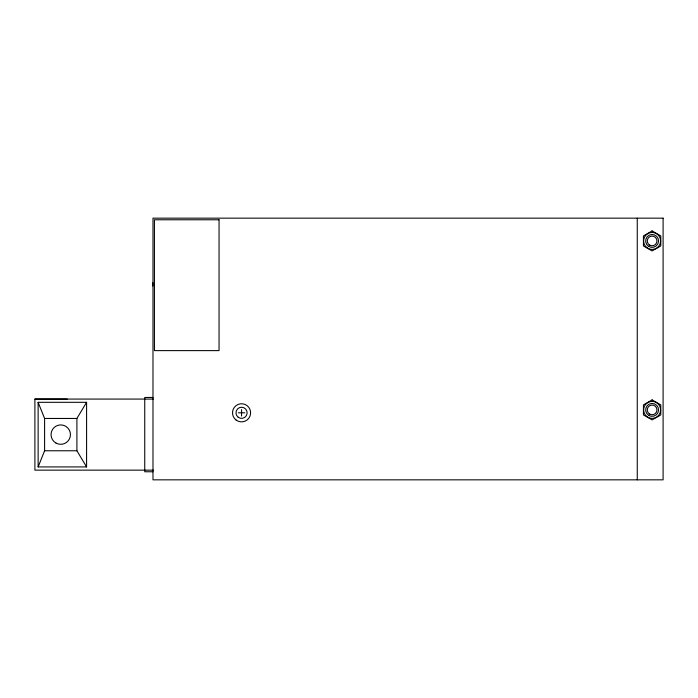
<?xml version="1.0" encoding="UTF-8"?>
<svg xmlns="http://www.w3.org/2000/svg" width="698" height="698" viewBox="0 0 698 698"><rect width="100%" height="100%" fill="white"/><g stroke="black" fill="none" stroke-linecap="round" stroke-linejoin="round"><path stroke-width="1.05" d="M38.128 466.918L44.593 450.768L44.593 418.46L38.128 402.31L86.587 402.31L86.587 466.918L38.128 466.918L38.128 402.31M86.587 466.918L76.902 450.768L76.902 418.46L86.587 402.31M152.984 397.459L144.739 397.459L144.739 471.761L152.984 471.761M153.351 470.147L34.9 470.147L34.9 399.073L153.351 399.073M34.9 399.108L67.209 399.108M238.332 412.806L244.797 412.806M44.593 418.46L76.902 418.46M44.593 450.768L76.902 450.768M637.257 218.16L637.257 479.84M241.56 409.578L241.56 416.034M152.818 282.769L152.818 286.006M652.115 230.916L643.443 235.924L643.443 245.94L652.115 250.948L660.788 245.94L660.788 235.924L652.115 230.916M652.115 399.884L643.443 404.892L643.443 414.909L652.115 419.917L660.788 414.909L660.788 404.892L652.115 399.884M663.1 218.16L152.984 218.16L152.984 479.84L663.1 479.84L663.1 218.16M219.05 219.774L154.433 219.774L154.433 350.614L219.05 350.614L219.05 219.774M236.09 420.022A9.057 9.057 0 0 0 250.547 413.94A9.057 9.057 0 0 0 238.053 404.456A9.057 9.057 0 0 0 236.09 420.022M238.193 417.247A5.575 5.575 0 0 0 247.092 413.504A5.575 5.575 0 0 0 239.405 407.667A5.575 5.575 0 0 0 238.193 417.247M649.69 414.097A4.842 4.842 0 0 0 656.958 409.901A4.842 4.842 0 0 0 649.69 405.704A4.842 4.842 0 0 0 649.69 414.097M648.538 415.284A6.465 6.465 0 0 0 658.563 410.302A6.465 6.465 0 0 0 649.236 404.107A6.465 6.465 0 0 0 648.538 415.284M647.412 416.976A8.498 8.498 0 0 0 660.596 410.433A8.498 8.498 0 0 0 648.337 402.284A8.498 8.498 0 0 0 647.412 416.976M649.69 245.129A4.842 4.842 0 0 0 656.958 240.932A4.842 4.842 0 0 0 649.69 236.735A4.842 4.842 0 0 0 649.69 245.129M648.538 246.315A6.465 6.465 0 0 0 658.563 241.342A6.465 6.465 0 0 0 649.236 235.147A6.465 6.465 0 0 0 648.538 246.315M647.412 248.017A8.498 8.498 0 0 0 660.596 241.464A8.498 8.498 0 0 0 648.337 233.324A8.498 8.498 0 0 0 647.412 248.017M55.901 443.003A9.693 9.693 0 0 0 70.437 434.61A9.693 9.693 0 0 0 55.901 426.216A9.693 9.693 0 0 0 55.901 443.003"/></g></svg>
